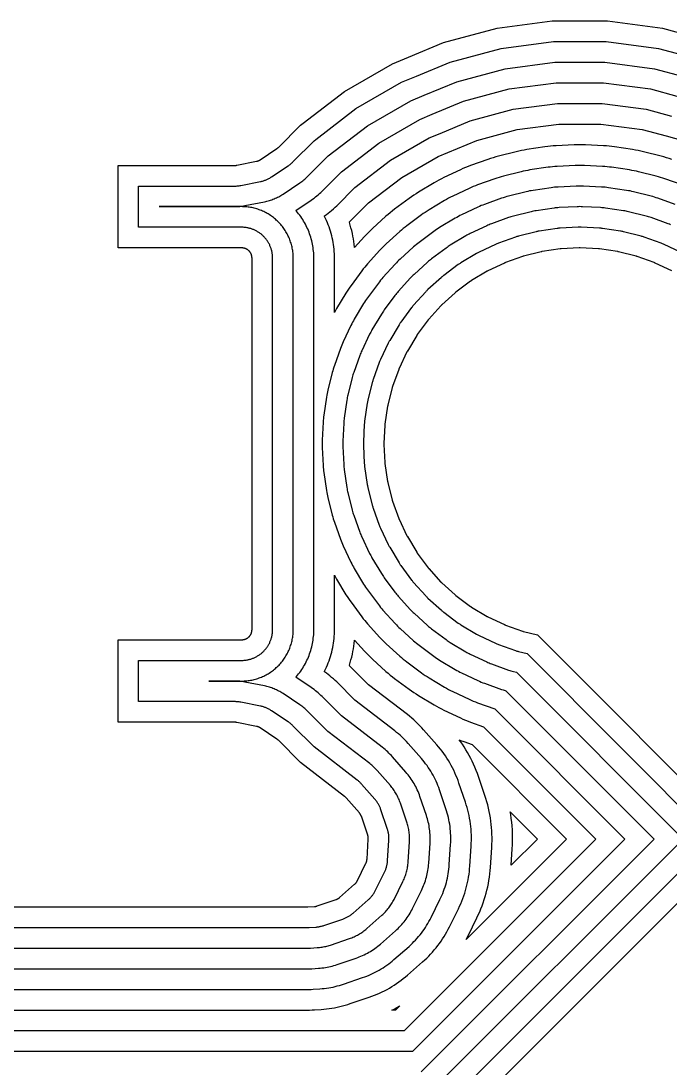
# Model space of a CAD drawing. Header units: metres. Extents: x 126.5 to 139.4, y -54.9 to -46.2.
# Drawn here: x 133.1 to 136.25, y -51.88 to -46.8 of the extents above; entities that cross this region are included whole.
import ezdxf

# ---------------------------------------------------------------- set-up
doc = ezdxf.new("R2010")
doc.units = ezdxf.units.M

msp = doc.modelspace()

# ---------------------------------------------------------------- linework, layer by layer
for points in [[(132.4111, -51.0995), (134.4913, -51.0995), (134.4924, -51.0995), (134.4934, -51.0995), (134.4945, -51.0994), (134.527, -51.0973), (134.5282, -51.0972), (134.5294, -51.0971), (134.5306, -51.0969), (134.5318, -51.0967), (134.5329, -51.0965), (134.5341, -51.0963), (134.5353, -51.096), (134.5364, -51.0957), (134.5376, -51.0954), (134.5387, -51.0951), (134.5398, -51.0947), (134.6318, -51.0635), (134.633, -51.0631), (134.6341, -51.0626), (134.6353, -51.0622), (134.6364, -51.0617), (134.6375, -51.0612), (134.6386, -51.0606), (134.6397, -51.06), (134.6408, -51.0594), (134.6418, -51.0588), (134.6429, -51.0582), (134.6439, -51.0575), (134.6449, -51.0568), (134.6459, -51.0561), (134.6469, -51.0553), (134.6478, -51.0545), (134.6487, -51.0537), (134.7218, -50.9897), (134.7227, -50.9889), (134.7236, -50.988), (134.7245, -50.9871), (134.7253, -50.9863), (134.7261, -50.9854), (134.7269, -50.9844), (134.7277, -50.9835), (134.7285, -50.9825), (134.7292, -50.9815), (134.7299, -50.9805), (134.7306, -50.9795), (134.7313, -50.9785), (134.7319, -50.9774), (134.7325, -50.9764), (134.7331, -50.9753), (134.7337, -50.9742), (134.7766, -50.8871), (134.7772, -50.886), (134.7777, -50.8848), (134.7781, -50.8837), (134.7786, -50.8826), (134.779, -50.8814), (134.7794, -50.8802), (134.7797, -50.8791), (134.7801, -50.8779), (134.7804, -50.8767), (134.7807, -50.8755), (134.7809, -50.8743), (134.7811, -50.8731), (134.7813, -50.8719), (134.7815, -50.8707), (134.7816, -50.8694), (134.7817, -50.8682), (134.788, -50.7713), (134.7881, -50.77), (134.7881, -50.7688), (134.7881, -50.7676), (134.7881, -50.7664), (134.7881, -50.7651), (134.788, -50.7639), (134.7879, -50.7627), (134.7877, -50.7615), (134.7875, -50.7603), (134.7873, -50.759), (134.7871, -50.7578), (134.7868, -50.7566), (134.7865, -50.7555), (134.7862, -50.7543), (134.7859, -50.7531), (134.7855, -50.7519), (134.7543, -50.6599), (134.7538, -50.6588), (134.7534, -50.6576), (134.7529, -50.6565), (134.7525, -50.6554), (134.7519, -50.6543), (134.7514, -50.6532), (134.7508, -50.6521), (134.7502, -50.651), (134.7496, -50.6499), (134.7489, -50.6489), (134.7483, -50.6479), (134.7476, -50.6469), (134.7468, -50.6459), (134.7461, -50.6449), (134.7453, -50.644), (134.7445, -50.643), (134.6804, -50.57), (134.6796, -50.5691), (134.6788, -50.5682), (134.6779, -50.5673), (134.677, -50.5665), (134.6761, -50.5656), (134.6752, -50.5648), (134.6743, -50.564), (134.6733, -50.5633), (134.4591, -50.3989), (134.3517, -50.2915), (134.3508, -50.2907), (134.3499, -50.2898), (134.349, -50.289), (134.348, -50.2882), (134.3471, -50.2875), (134.3461, -50.2867), (134.3451, -50.286), (134.3441, -50.2853), (134.2633, -50.2313), (134.2623, -50.2307), (134.2612, -50.23), (134.2602, -50.2294), (134.2591, -50.2288), (134.258, -50.2282), (134.2569, -50.2277), (134.2558, -50.2272), (134.2547, -50.2267), (134.2535, -50.2263), (134.2524, -50.2258), (134.2512, -50.2254), (134.2501, -50.2251), (134.2489, -50.2247), (134.2477, -50.2244), (134.2465, -50.2241), (134.2453, -50.2239), (134.15, -50.2049), (134.1488, -50.2047), (134.1476, -50.2045), (134.1464, -50.2043), (134.1452, -50.2042), (134.1439, -50.2041), (134.1427, -50.204), (134.1415, -50.204), (134.1403, -50.2039), (133.5739, -50.2039), (133.5739, -49.8039), (134.1739, -49.8039), (134.1752, -49.8039), (134.1764, -49.8039), (134.1776, -49.8038), (134.1788, -49.8037), (134.1801, -49.8036), (134.1813, -49.8034), (134.1825, -49.8032), (134.1837, -49.803), (134.1849, -49.8027), (134.1861, -49.8025), (134.1873, -49.8021), (134.1885, -49.8018), (134.1896, -49.8014), (134.1908, -49.801), (134.1919, -49.8006), (134.1931, -49.8001), (134.1942, -49.7997), (134.1953, -49.7991), (134.1964, -49.7986), (134.1975, -49.798), (134.1986, -49.7975), (134.1997, -49.7968), (134.2007, -49.7962), (134.2017, -49.7955), (134.2027, -49.7948), (134.2037, -49.7941), (134.2047, -49.7934), (134.2057, -49.7926), (134.2066, -49.7918), (134.2075, -49.791), (134.2084, -49.7902), (134.2093, -49.7893), (134.2102, -49.7884), (134.211, -49.7875), (134.2118, -49.7866), (134.2126, -49.7857), (134.2134, -49.7847), (134.2141, -49.7837), (134.2148, -49.7827), (134.2155, -49.7817), (134.2162, -49.7807), (134.2168, -49.7797), (134.2175, -49.7786), (134.218, -49.7775), (134.2186, -49.7764), (134.2191, -49.7753), (134.2197, -49.7742), (134.2201, -49.7731), (134.2206, -49.7719), (134.221, -49.7708), (134.2214, -49.7696), (134.2218, -49.7685), (134.2221, -49.7673), (134.2225, -49.7661), (134.2227, -49.7649), (134.223, -49.7637), (134.2232, -49.7625), (134.2234, -49.7613), (134.2236, -49.7601), (134.2237, -49.7588), (134.2238, -49.7576), (134.2239, -49.7564), (134.2239, -49.7552), (134.2239, -49.7539), (134.2239, -47.9539), (134.2239, -47.9527), (134.2239, -47.9515), (134.2238, -47.9503), (134.2237, -47.949), (134.2236, -47.9478), (134.2234, -47.9466), (134.2232, -47.9454), (134.223, -47.9442), (134.2227, -47.943), (134.2225, -47.9418), (134.2221, -47.9406), (134.2218, -47.9394), (134.2214, -47.9383), (134.221, -47.9371), (134.2206, -47.936), (134.2201, -47.9348), (134.2197, -47.9337), (134.2191, -47.9326), (134.2186, -47.9315), (134.218, -47.9304), (134.2175, -47.9293), (134.2168, -47.9282), (134.2162, -47.9272), (134.2155, -47.9262), (134.2148, -47.9252), (134.2141, -47.9242), (134.2134, -47.9232), (134.2126, -47.9222), (134.2118, -47.9213), (134.211, -47.9204), (134.2102, -47.9195), (134.2093, -47.9186), (134.2084, -47.9177), (134.2075, -47.9169), (134.2066, -47.9161), (134.2057, -47.9153), (134.2047, -47.9145), (134.2037, -47.9138), (134.2027, -47.9131), (134.2017, -47.9124), (134.2007, -47.9117), (134.1997, -47.9111), (134.1986, -47.9104), (134.1975, -47.9099), (134.1964, -47.9093), (134.1953, -47.9087), (134.1942, -47.9082), (134.1931, -47.9078), (134.1919, -47.9073), (134.1908, -47.9069), (134.1896, -47.9065), (134.1885, -47.9061), (134.1873, -47.9058), (134.1861, -47.9054), (134.1849, -47.9052), (134.1837, -47.9049), (134.1825, -47.9047), (134.1813, -47.9045), (134.1801, -47.9043), (134.1788, -47.9042), (134.1776, -47.9041), (134.1764, -47.904), (134.1752, -47.904), (134.1739, -47.9039), (133.5739, -47.9039), (133.5739, -47.5039), (134.1403, -47.5039), (134.1415, -47.5039), (134.1427, -47.5039), (134.1439, -47.5038), (134.1452, -47.5037), (134.1464, -47.5036), (134.1476, -47.5034), (134.1488, -47.5032), (134.15, -47.503), (134.2453, -47.484), (134.2465, -47.4838), (134.2477, -47.4835), (134.2489, -47.4832), (134.2501, -47.4828), (134.2512, -47.4825), (134.2524, -47.4821), (134.2535, -47.4816), (134.2547, -47.4812), (134.2558, -47.4807), (134.2569, -47.4802), (134.258, -47.4797), (134.2591, -47.4791), (134.2602, -47.4785), (134.2612, -47.4779), (134.2623, -47.4772), (134.2633, -47.4766), (134.3441, -47.4226), (134.3451, -47.4219), (134.3461, -47.4212), (134.3471, -47.4204), (134.348, -47.4197), (134.349, -47.4189), (134.3499, -47.4181), (134.3508, -47.4172), (134.3517, -47.4164), (134.4591, -47.309), (134.472, -47.2991), (134.6723, -47.1454), (134.9051, -47.011), (134.9827, -46.9788), (135.1534, -46.9081), (135.4131, -46.8385), (135.6796, -46.8034), (135.9483, -46.8034), (136.2148, -46.8385), (136.3625, -46.8781)], [(132.4111, -51.1995), (134.4913, -51.1995), (134.4945, -51.1995), (134.4978, -51.1994), (134.5011, -51.1992), (134.5336, -51.197), (134.5371, -51.1968), (134.5407, -51.1964), (134.5442, -51.196), (134.5478, -51.1954), (134.5513, -51.1948), (134.5548, -51.1941), (134.5583, -51.1933), (134.5617, -51.1925), (134.5652, -51.1915), (134.5686, -51.1905), (134.572, -51.1894), (134.664, -51.1582), (134.6675, -51.157), (134.6709, -51.1556), (134.6743, -51.1542), (134.6777, -51.1528), (134.681, -51.1512), (134.6843, -51.1496), (134.6876, -51.1478), (134.6908, -51.146), (134.6939, -51.1442), (134.6971, -51.1422), (134.7001, -51.1402), (134.7031, -51.1381), (134.7061, -51.1359), (134.709, -51.1336), (134.7119, -51.1313), (134.7147, -51.1289), (134.7877, -51.0649), (134.7905, -51.0624), (134.7931, -51.0599), (134.7957, -51.0573), (134.7983, -51.0546), (134.8008, -51.0519), (134.8032, -51.0491), (134.8055, -51.0463), (134.8078, -51.0434), (134.81, -51.0404), (134.8122, -51.0374), (134.8142, -51.0344), (134.8162, -51.0313), (134.8181, -51.0281), (134.8199, -51.0249), (134.8217, -51.0217), (134.8233, -51.0184), (134.8663, -50.9313), (134.8679, -50.928), (134.8694, -50.9246), (134.8708, -50.9212), (134.8722, -50.9178), (134.8734, -50.9143), (134.8746, -50.9108), (134.8757, -50.9073), (134.8767, -50.9038), (134.8776, -50.9002), (134.8784, -50.8966), (134.8791, -50.893), (134.8798, -50.8894), (134.8803, -50.8857), (134.8808, -50.8821), (134.8812, -50.8784), (134.8815, -50.8748), (134.8878, -50.7778), (134.888, -50.7741), (134.8881, -50.7705), (134.8881, -50.7668), (134.8881, -50.7631), (134.8879, -50.7594), (134.8876, -50.7557), (134.8873, -50.7521), (134.8869, -50.7484), (134.8863, -50.7448), (134.8857, -50.7411), (134.885, -50.7375), (134.8842, -50.7339), (134.8833, -50.7304), (134.8824, -50.7268), (134.8813, -50.7233), (134.8802, -50.7198), (134.8489, -50.6278), (134.8477, -50.6243), (134.8464, -50.6209), (134.845, -50.6175), (134.8435, -50.6141), (134.842, -50.6108), (134.8403, -50.6075), (134.8386, -50.6042), (134.8368, -50.601), (134.8349, -50.5978), (134.833, -50.5947), (134.8309, -50.5916), (134.8288, -50.5886), (134.8267, -50.5857), (134.8244, -50.5827), (134.8221, -50.5799), (134.8197, -50.5771), (134.7556, -50.5041), (134.7532, -50.5013), (134.7506, -50.4986), (134.748, -50.496), (134.7454, -50.4935), (134.7427, -50.491), (134.7399, -50.4886), (134.7371, -50.4862), (134.7342, -50.484), (134.5251, -50.3236), (134.4224, -50.2208), (134.4198, -50.2182), (134.4171, -50.2157), (134.4143, -50.2133), (134.4115, -50.2109), (134.4086, -50.2086), (134.4057, -50.2064), (134.4027, -50.2042), (134.3997, -50.2022), (134.3189, -50.1482), (134.3158, -50.1462), (134.3127, -50.1442), (134.3095, -50.1424), (134.3062, -50.1406), (134.303, -50.1389), (134.2997, -50.1373), (134.2963, -50.1358), (134.2929, -50.1343), (134.2895, -50.133), (134.2861, -50.1317), (134.2826, -50.1305), (134.2791, -50.1294), (134.2755, -50.1283), (134.272, -50.1274), (134.2684, -50.1265), (134.2648, -50.1258), (134.1695, -50.1068), (134.1659, -50.1062), (134.1623, -50.1056), (134.1586, -50.1051), (134.155, -50.1047), (134.1513, -50.1044), (134.1476, -50.1041), (134.1439, -50.104), (134.1403, -50.1039), (133.6739, -50.1039), (133.6739, -49.9039), (134.1739, -49.9039), (134.1776, -49.9039), (134.1813, -49.9038), (134.185, -49.9035), (134.1887, -49.9032), (134.1923, -49.9028), (134.196, -49.9023), (134.1996, -49.9017), (134.2032, -49.9011), (134.2068, -49.9003), (134.2104, -49.8995), (134.214, -49.8985), (134.2175, -49.8975), (134.221, -49.8964), (134.2245, -49.8952), (134.2279, -49.8939), (134.2314, -49.8925), (134.2347, -49.8911), (134.2381, -49.8895), (134.2414, -49.8879), (134.2447, -49.8862), (134.2479, -49.8845), (134.2511, -49.8826), (134.2542, -49.8807), (134.2573, -49.8787), (134.2603, -49.8766), (134.2633, -49.8744), (134.2662, -49.8722), (134.2691, -49.8699), (134.2719, -49.8675), (134.2747, -49.8651), (134.2774, -49.8626), (134.28, -49.86), (134.2826, -49.8574), (134.2851, -49.8547), (134.2875, -49.8519), (134.2899, -49.8491), (134.2922, -49.8462), (134.2944, -49.8433), (134.2966, -49.8403), (134.2987, -49.8373), (134.3007, -49.8342), (134.3026, -49.8311), (134.3045, -49.8279), (134.3062, -49.8247), (134.3079, -49.8214), (134.3095, -49.8181), (134.3111, -49.8147), (134.3125, -49.8114), (134.3139, -49.8079), (134.3152, -49.8045), (134.3164, -49.801), (134.3175, -49.7975), (134.3185, -49.794), (134.3195, -49.7904), (134.3203, -49.7868), (134.3211, -49.7832), (134.3217, -49.7796), (134.3223, -49.776), (134.3228, -49.7723), (134.3232, -49.7687), (134.3235, -49.765), (134.3238, -49.7613), (134.3239, -49.7576), (134.3239, -49.7539), (134.3239, -47.9539), (134.3239, -47.9503), (134.3238, -47.9466), (134.3235, -47.9429), (134.3232, -47.9392), (134.3228, -47.9356), (134.3223, -47.9319), (134.3217, -47.9283), (134.3211, -47.9247), (134.3203, -47.9211), (134.3195, -47.9175), (134.3185, -47.9139), (134.3175, -47.9104), (134.3164, -47.9069), (134.3152, -47.9034), (134.3139, -47.9), (134.3125, -47.8965), (134.3111, -47.8932), (134.3095, -47.8898), (134.3079, -47.8865), (134.3062, -47.8832), (134.3045, -47.88), (134.3026, -47.8768), (134.3007, -47.8737), (134.2987, -47.8706), (134.2966, -47.8676), (134.2944, -47.8646), (134.2922, -47.8617), (134.2899, -47.8588), (134.2875, -47.856), (134.2851, -47.8532), (134.2826, -47.8505), (134.28, -47.8479), (134.2774, -47.8453), (134.2747, -47.8428), (134.2719, -47.8404), (134.2691, -47.838), (134.2662, -47.8357), (134.2633, -47.8335), (134.2603, -47.8313), (134.2573, -47.8292), (134.2542, -47.8272), (134.2511, -47.8253), (134.2479, -47.8234), (134.2447, -47.8217), (134.2414, -47.82), (134.2381, -47.8184), (134.2347, -47.8168), (134.2314, -47.8154), (134.2279, -47.814), (134.2245, -47.8127), (134.221, -47.8115), (134.2175, -47.8104), (134.214, -47.8094), (134.2104, -47.8084), (134.2068, -47.8076), (134.2032, -47.8068), (134.1996, -47.8062), (134.196, -47.8056), (134.1923, -47.8051), (134.1887, -47.8047), (134.185, -47.8044), (134.1813, -47.8041), (134.1776, -47.804), (134.1739, -47.8039), (133.6739, -47.8039), (133.6739, -47.6039), (134.1403, -47.6039), (134.1439, -47.6039), (134.1476, -47.6038), (134.1513, -47.6035), (134.155, -47.6032), (134.1586, -47.6028), (134.1623, -47.6023), (134.1659, -47.6017), (134.1695, -47.6011), (134.2648, -47.5821), (134.2684, -47.5814), (134.272, -47.5805), (134.2755, -47.5796), (134.2791, -47.5785), (134.2826, -47.5774), (134.2861, -47.5762), (134.2895, -47.5749), (134.2929, -47.5736), (134.2963, -47.5721), (134.2997, -47.5706), (134.303, -47.569), (134.3062, -47.5673), (134.3095, -47.5655), (134.3127, -47.5637), (134.3158, -47.5617), (134.3189, -47.5597), (134.3997, -47.5057), (134.4027, -47.5037), (134.4057, -47.5015), (134.4086, -47.4993), (134.4115, -47.497), (134.4143, -47.4946), (134.4171, -47.4922), (134.4198, -47.4897), (134.4224, -47.4871), (134.5251, -47.3843), (134.5329, -47.3784), (134.728, -47.2287), (134.9494, -47.1008), (135.021, -47.0712), (135.1856, -47.003), (135.4326, -46.9368), (135.6861, -46.9034), (135.9418, -46.9034), (136.1953, -46.9368), (136.3366, -46.9747)], [(132.4111, -51.2995), (134.4913, -51.2995), (134.4967, -51.2994), (134.5022, -51.2993), (134.5076, -51.299), (134.5401, -51.2968), (134.5461, -51.2964), (134.552, -51.2958), (134.5579, -51.295), (134.5638, -51.2942), (134.5696, -51.2931), (134.5755, -51.292), (134.5813, -51.2907), (134.587, -51.2892), (134.5928, -51.2877), (134.5985, -51.2859), (134.6041, -51.2841), (134.6961, -51.2529), (134.7019, -51.2508), (134.7077, -51.2486), (134.7133, -51.2463), (134.7189, -51.2439), (134.7245, -51.2413), (134.73, -51.2385), (134.7354, -51.2356), (134.7408, -51.2326), (134.746, -51.2295), (134.7512, -51.2263), (134.7564, -51.2229), (134.7614, -51.2194), (134.7663, -51.2157), (134.7712, -51.212), (134.7759, -51.2081), (134.7806, -51.2041), (134.8537, -51.14), (134.8582, -51.1359), (134.8627, -51.1317), (134.867, -51.1274), (134.8713, -51.123), (134.8754, -51.1184), (134.8794, -51.1138), (134.8834, -51.1091), (134.8872, -51.1043), (134.8908, -51.0994), (134.8944, -51.0944), (134.8978, -51.0893), (134.9011, -51.0841), (134.9043, -51.0788), (134.9073, -51.0735), (134.9103, -51.0681), (134.913, -51.0627), (134.956, -50.9755), (134.9586, -50.97), (134.9612, -50.9644), (134.9635, -50.9587), (134.9658, -50.953), (134.9679, -50.9472), (134.9698, -50.9414), (134.9716, -50.9356), (134.9733, -50.9296), (134.9748, -50.9237), (134.9762, -50.9177), (134.9774, -50.9117), (134.9784, -50.9057), (134.9794, -50.8996), (134.9801, -50.8935), (134.9808, -50.8874), (134.9812, -50.8813), (134.9876, -50.7843), (134.9879, -50.7782), (134.9881, -50.7721), (134.9881, -50.766), (134.988, -50.7598), (134.9877, -50.7537), (134.9873, -50.7476), (134.9867, -50.7415), (134.986, -50.7354), (134.9851, -50.7293), (134.9841, -50.7232), (134.9829, -50.7172), (134.9816, -50.7112), (134.9801, -50.7053), (134.9785, -50.6993), (134.9768, -50.6935), (134.9749, -50.6876), (134.9436, -50.5956), (134.9416, -50.5899), (134.9394, -50.5841), (134.9371, -50.5784), (134.9346, -50.5728), (134.932, -50.5673), (134.9293, -50.5618), (134.9264, -50.5563), (134.9234, -50.551), (134.9203, -50.5457), (134.917, -50.5405), (134.9136, -50.5354), (134.9101, -50.5304), (134.9065, -50.5254), (134.9027, -50.5206), (134.8989, -50.5158), (134.8949, -50.5112), (134.8308, -50.4381), (134.8267, -50.4336), (134.8225, -50.4291), (134.8182, -50.4247), (134.8137, -50.4205), (134.8092, -50.4163), (134.8046, -50.4123), (134.7999, -50.4084), (134.795, -50.4046), (134.5912, -50.2482), (134.4931, -50.1501), (134.4887, -50.1458), (134.4842, -50.1416), (134.4796, -50.1376), (134.4749, -50.1336), (134.4701, -50.1298), (134.4652, -50.1261), (134.4603, -50.1225), (134.4552, -50.119), (134.3744, -50.065), (134.3693, -50.0617), (134.3641, -50.0585), (134.3588, -50.0554), (134.3534, -50.0524), (134.3479, -50.0496), (134.3424, -50.0469), (134.3368, -50.0444), (134.3312, -50.0419), (134.3255, -50.0397), (134.3198, -50.0375), (134.314, -50.0355), (134.3081, -50.0337), (134.3022, -50.032), (134.2963, -50.0304), (134.2903, -50.029), (134.2843, -50.0277), (134.189, -50.0088), (134.183, -50.0076), (134.1769, -50.0067), (134.1709, -50.0058), (134.1648, -50.0052), (134.1586, -50.0046), (134.1525, -50.0043), (134.1464, -50.004), (134.1403, -50.0039), (134.0146, -50.0039), (134.1739, -50.0039), (134.1801, -50.0039), (134.1862, -50.0036), (134.1923, -50.0033), (134.1985, -50.0027), (134.2046, -50.0021), (134.2106, -50.0012), (134.2167, -50.0003), (134.2227, -49.9991), (134.2287, -49.9979), (134.2347, -49.9965), (134.2406, -49.9949), (134.2465, -49.9932), (134.2524, -49.9913), (134.2582, -49.9893), (134.2639, -49.9872), (134.2696, -49.9849), (134.2753, -49.9825), (134.2808, -49.9799), (134.2864, -49.9773), (134.2918, -49.9744), (134.2972, -49.9715), (134.3025, -49.9684), (134.3077, -49.9652), (134.3128, -49.9618), (134.3179, -49.9583), (134.3229, -49.9548), (134.3278, -49.951), (134.3325, -49.9472), (134.3372, -49.9433), (134.3418, -49.9392), (134.3463, -49.935), (134.3507, -49.9307), (134.355, -49.9263), (134.3592, -49.9218), (134.3633, -49.9172), (134.3672, -49.9125), (134.371, -49.9078), (134.3748, -49.9029), (134.3783, -49.8979), (134.3818, -49.8928), (134.3852, -49.8877), (134.3884, -49.8825), (134.3915, -49.8772), (134.3944, -49.8718), (134.3973, -49.8664), (134.3999, -49.8608), (134.4025, -49.8553), (134.4049, -49.8496), (134.4072, -49.8439), (134.4093, -49.8382), (134.4113, -49.8324), (134.4132, -49.8265), (134.4149, -49.8206), (134.4165, -49.8147), (134.4179, -49.8087), (134.4191, -49.8027), (134.4203, -49.7967), (134.4212, -49.7906), (134.4221, -49.7846), (134.4227, -49.7785), (134.4233, -49.7723), (134.4236, -49.7662), (134.4239, -49.7601), (134.4239, -49.7539), (134.4239, -47.9539), (134.4239, -47.9478), (134.4236, -47.9417), (134.4233, -47.9356), (134.4227, -47.9294), (134.4221, -47.9233), (134.4212, -47.9173), (134.4203, -47.9112), (134.4191, -47.9052), (134.4179, -47.8992), (134.4165, -47.8932), (134.4149, -47.8873), (134.4132, -47.8814), (134.4113, -47.8755), (134.4093, -47.8697), (134.4072, -47.864), (134.4049, -47.8583), (134.4025, -47.8526), (134.3999, -47.8471), (134.3973, -47.8415), (134.3944, -47.8361), (134.3915, -47.8307), (134.3884, -47.8254), (134.3852, -47.8202), (134.3818, -47.8151), (134.3783, -47.81), (134.3748, -47.805), (134.371, -47.8001), (134.3672, -47.7954), (134.3633, -47.7907), (134.3592, -47.7861), (134.355, -47.7816), (134.3507, -47.7772), (134.3463, -47.7729), (134.3418, -47.7687), (134.3372, -47.7646), (134.3325, -47.7607), (134.3278, -47.7569), (134.3229, -47.7531), (134.3179, -47.7496), (134.3128, -47.7461), (134.3077, -47.7427), (134.3025, -47.7395), (134.2972, -47.7364), (134.2918, -47.7335), (134.2864, -47.7306), (134.2808, -47.728), (134.2753, -47.7254), (134.2696, -47.723), (134.2639, -47.7207), (134.2582, -47.7186), (134.2524, -47.7166), (134.2465, -47.7147), (134.2406, -47.713), (134.2347, -47.7114), (134.2287, -47.71), (134.2227, -47.7088), (134.2167, -47.7076), (134.2106, -47.7067), (134.2046, -47.7058), (134.1985, -47.7052), (134.1923, -47.7046), (134.1862, -47.7043), (134.1801, -47.704), (134.1739, -47.7039), (133.7739, -47.7039), (134.1403, -47.7039), (134.1464, -47.7039), (134.1525, -47.7036), (134.1586, -47.7033), (134.1648, -47.7027), (134.1709, -47.7021), (134.1769, -47.7012), (134.183, -47.7003), (134.189, -47.6991), (134.2843, -47.6802), (134.2903, -47.6789), (134.2963, -47.6775), (134.3022, -47.6759), (134.3081, -47.6742), (134.314, -47.6724), (134.3198, -47.6704), (134.3255, -47.6682), (134.3312, -47.666), (134.3368, -47.6635), (134.3424, -47.661), (134.3479, -47.6583), (134.3534, -47.6555), (134.3588, -47.6525), (134.3641, -47.6494), (134.3693, -47.6462), (134.3744, -47.6429), (134.4552, -47.5889), (134.4603, -47.5854), (134.4652, -47.5818), (134.4701, -47.5781), (134.4749, -47.5743), (134.4796, -47.5703), (134.4842, -47.5663), (134.4887, -47.5621), (134.4931, -47.5578), (134.5912, -47.4597), (134.5937, -47.4578), (134.7837, -47.312), (134.9937, -47.1907), (135.0593, -47.1636), (135.2179, -47.0979), (135.4522, -47.0351), (135.6927, -47.0034), (135.9352, -47.0034), (136.1757, -47.0351), (136.3107, -47.0713)], [(132.4111, -51.3995), (134.4913, -51.3995), (134.4989, -51.3994), (134.5065, -51.3992), (134.5142, -51.3988), (134.5467, -51.3966), (134.555, -51.396), (134.5633, -51.3951), (134.5715, -51.3941), (134.5798, -51.3929), (134.588, -51.3914), (134.5961, -51.3898), (134.6043, -51.388), (134.6123, -51.386), (134.6204, -51.3838), (134.6284, -51.3814), (134.6363, -51.3788), (134.7283, -51.3476), (134.7364, -51.3447), (134.7444, -51.3416), (134.7524, -51.3384), (134.7602, -51.3349), (134.768, -51.3313), (134.7757, -51.3275), (134.7833, -51.3235), (134.7908, -51.3192), (134.7982, -51.3149), (134.8054, -51.3103), (134.8126, -51.3056), (134.8196, -51.3006), (134.8266, -51.2955), (134.8334, -51.2903), (134.84, -51.2849), (134.8465, -51.2793), (134.9196, -51.2152), (134.926, -51.2095), (134.9322, -51.2036), (134.9383, -51.1975), (134.9443, -51.1913), (134.9501, -51.185), (134.9557, -51.1785), (134.9612, -51.1719), (134.9665, -51.1651), (134.9716, -51.1583), (134.9766, -51.1513), (134.9814, -51.1441), (134.986, -51.1369), (134.9905, -51.1296), (134.9947, -51.1221), (134.9988, -51.1145), (135.0027, -51.1069), (135.0457, -51.0197), (135.0494, -51.012), (135.0529, -51.0042), (135.0562, -50.9962), (135.0594, -50.9882), (135.0623, -50.9802), (135.065, -50.972), (135.0675, -50.9638), (135.0699, -50.9555), (135.072, -50.9472), (135.0739, -50.9388), (135.0756, -50.9304), (135.0771, -50.922), (135.0784, -50.9135), (135.0795, -50.9049), (135.0804, -50.8964), (135.081, -50.8878), (135.0874, -50.7909), (135.0878, -50.7823), (135.0881, -50.7737), (135.0881, -50.7651), (135.088, -50.7565), (135.0876, -50.748), (135.087, -50.7394), (135.0862, -50.7308), (135.0851, -50.7223), (135.0839, -50.7138), (135.0825, -50.7053), (135.0808, -50.6969), (135.079, -50.6885), (135.0769, -50.6802), (135.0747, -50.6719), (135.0722, -50.6637), (135.0696, -50.6555), (135.0383, -50.5635), (135.0355, -50.5554), (135.0324, -50.5474), (135.0292, -50.5394), (135.0257, -50.5315), (135.0221, -50.5238), (135.0182, -50.5161), (135.0142, -50.5085), (135.01, -50.501), (135.0056, -50.4936), (135.0011, -50.4863), (134.9963, -50.4792), (134.9914, -50.4721), (134.9863, -50.4652), (134.9811, -50.4584), (134.9756, -50.4518), (134.9701, -50.4452), (134.906, -50.3722), (134.9002, -50.3658), (134.8944, -50.3595), (134.8883, -50.3534), (134.8821, -50.3475), (134.8758, -50.3417), (134.8693, -50.3361), (134.8627, -50.3306), (134.8559, -50.3253), (134.6573, -50.1729), (134.5638, -50.0794), (134.5577, -50.0734), (134.5514, -50.0675), (134.5449, -50.0619), (134.5384, -50.0563), (134.5317, -50.051), (134.5248, -50.0458), (134.5179, -50.0407), (134.5108, -50.0359), (134.436, -49.9859), (134.439, -49.9826), (134.4445, -49.976), (134.4499, -49.9693), (134.4551, -49.9624), (134.4601, -49.9555), (134.465, -49.9484), (134.4696, -49.9412), (134.4742, -49.9339), (134.4785, -49.9265), (134.4826, -49.9189), (134.4866, -49.9113), (134.4903, -49.9036), (134.4939, -49.8958), (134.4973, -49.8879), (134.5005, -49.8799), (134.5035, -49.8719), (134.5063, -49.8637), (134.5089, -49.8555), (134.5113, -49.8473), (134.5135, -49.839), (134.5154, -49.8306), (134.5172, -49.8222), (134.5188, -49.8138), (134.5202, -49.8053), (134.5213, -49.7968), (134.5223, -49.7883), (134.523, -49.7797), (134.5235, -49.7711), (134.5238, -49.7625), (134.5239, -49.7539), (134.5239, -47.9539), (134.5238, -47.9454), (134.5235, -47.9368), (134.523, -47.9282), (134.5223, -47.9196), (134.5213, -47.9111), (134.5202, -47.9026), (134.5188, -47.8941), (134.5172, -47.8857), (134.5154, -47.8773), (134.5135, -47.8689), (134.5113, -47.8606), (134.5089, -47.8523), (134.5063, -47.8442), (134.5035, -47.836), (134.5005, -47.828), (134.4973, -47.82), (134.4939, -47.8121), (134.4903, -47.8043), (134.4866, -47.7966), (134.4826, -47.789), (134.4785, -47.7814), (134.4742, -47.774), (134.4696, -47.7667), (134.465, -47.7595), (134.4601, -47.7524), (134.4551, -47.7455), (134.4499, -47.7386), (134.4445, -47.7319), (134.439, -47.7253), (134.436, -47.722), (134.5108, -47.672), (134.5179, -47.6672), (134.5248, -47.6621), (134.5317, -47.6569), (134.5384, -47.6516), (134.5449, -47.646), (134.5514, -47.6404), (134.5577, -47.6345), (134.5638, -47.6285), (134.6573, -47.535), (134.8393, -47.3953), (135.0381, -47.2806), (135.0975, -47.256), (135.2501, -47.1928), (135.4717, -47.1334), (135.6992, -47.1034), (135.9287, -47.1034), (136.1562, -47.1334), (136.2848, -47.1679)], [(136.31, -47.5988), (136.2268, -47.569), (136.2164, -47.5654), (136.2058, -47.5621), (136.1952, -47.559), (136.1845, -47.5562), (136.0989, -47.5347), (136.0881, -47.5322), (136.0773, -47.5299), (136.0665, -47.5279), (136.0556, -47.5261), (135.9682, -47.5132), (135.9572, -47.5117), (135.9463, -47.5104), (135.9353, -47.5095), (135.9242, -47.5088), (135.836, -47.5045), (135.825, -47.5041), (135.8139, -47.5039), (135.8029, -47.5041), (135.7919, -47.5045), (135.7037, -47.5088), (135.6926, -47.5095), (135.6816, -47.5104), (135.6706, -47.5117), (135.6597, -47.5132), (135.5723, -47.5261), (135.5614, -47.5279), (135.5506, -47.5299), (135.5398, -47.5322), (135.529, -47.5347), (135.4434, -47.5562), (135.4327, -47.559), (135.4221, -47.5621), (135.4115, -47.5654), (135.4011, -47.569), (135.3179, -47.5988), (135.3076, -47.6026), (135.2973, -47.6067), (135.2872, -47.6111), (135.2771, -47.6157), (135.1973, -47.6534), (135.1874, -47.6583), (135.1776, -47.6634), (135.1679, -47.6687), (135.1583, -47.6742), (135.0826, -47.7196), (135.0732, -47.7254), (135.0639, -47.7315), (135.0548, -47.7377), (135.0459, -47.7442), (134.9749, -47.7968), (134.9661, -47.8035), (134.9575, -47.8104), (134.9491, -47.8175), (134.9408, -47.8248), (134.8754, -47.8841), (134.8673, -47.8916), (134.8594, -47.8994), (134.8516, -47.9073), (134.8441, -47.9154), (134.7848, -47.9808), (134.7775, -47.9891), (134.7704, -47.9975), (134.7635, -48.0061), (134.7568, -48.0149), (134.7042, -48.0859), (134.6977, -48.0948), (134.6915, -48.1039), (134.6854, -48.1132), (134.6796, -48.1226), (134.6342, -48.1983), (134.6287, -48.2079), (134.6239, -48.2165), (134.6239, -47.9539), (134.6238, -47.9429), (134.6234, -47.9319), (134.6227, -47.9208), (134.6218, -47.9098), (134.6206, -47.8989), (134.6191, -47.8879), (134.6173, -47.877), (134.6153, -47.8662), (134.613, -47.8554), (134.6105, -47.8446), (134.6076, -47.8339), (134.6046, -47.8233), (134.6012, -47.8128), (134.5976, -47.8023), (134.5938, -47.792), (134.5897, -47.7817), (134.5853, -47.7716), (134.5807, -47.7615), (134.5759, -47.7516), (134.5747, -47.7494), (134.5754, -47.7489), (134.5844, -47.7425), (134.5932, -47.7358), (134.6018, -47.7289), (134.6102, -47.7218), (134.6185, -47.7144), (134.6266, -47.7069), (134.6345, -47.6992), (134.7234, -47.6104), (134.895, -47.4787), (135.0824, -47.3705), (135.1358, -47.3484), (135.2823, -47.2877), (135.4913, -47.2317), (135.7058, -47.2034), (135.9221, -47.2034), (136.1366, -47.2317), (136.2589, -47.2645)], [(136.2605, -47.4749), (136.2477, -47.4705), (136.2349, -47.4664), (136.2219, -47.4626), (136.2088, -47.4592), (136.1232, -47.4377), (136.11, -47.4346), (136.0968, -47.4318), (136.0836, -47.4293), (136.0702, -47.4272), (135.9829, -47.4142), (135.9695, -47.4124), (135.9561, -47.4109), (135.9426, -47.4098), (135.9292, -47.4089), (135.8409, -47.4046), (135.8274, -47.4041), (135.8139, -47.4039), (135.8005, -47.4041), (135.787, -47.4046), (135.6987, -47.4089), (135.6853, -47.4098), (135.6718, -47.4109), (135.6584, -47.4124), (135.645, -47.4142), (135.5577, -47.4272), (135.5443, -47.4293), (135.5311, -47.4318), (135.5179, -47.4346), (135.5047, -47.4377), (135.4191, -47.4592), (135.406, -47.4626), (135.393, -47.4664), (135.3802, -47.4705), (135.3674, -47.4749), (135.2842, -47.5046), (135.2716, -47.5093), (135.2591, -47.5143), (135.2467, -47.5196), (135.2344, -47.5253), (135.1545, -47.563), (135.1424, -47.5689), (135.1304, -47.5752), (135.1186, -47.5817), (135.1069, -47.5885), (135.0312, -47.6339), (135.0197, -47.641), (135.0084, -47.6483), (134.9972, -47.656), (134.9863, -47.6639), (134.9154, -47.7165), (134.9046, -47.7246), (134.8941, -47.7331), (134.8838, -47.7418), (134.8736, -47.7507), (134.8082, -47.81), (134.7983, -47.8192), (134.7886, -47.8286), (134.7792, -47.8383), (134.77, -47.8482), (134.7215, -47.9018), (134.7213, -47.9), (134.7198, -47.8866), (134.718, -47.8732), (134.7159, -47.8599), (134.7134, -47.8466), (134.7106, -47.8334), (134.7075, -47.8203), (134.704, -47.8073), (134.7003, -47.7943), (134.6962, -47.7814), (134.6955, -47.7794), (134.6956, -47.7794), (134.7052, -47.7699), (134.7894, -47.6857), (134.9507, -47.562), (135.1267, -47.4604), (135.1741, -47.4407), (135.3145, -47.3826), (135.5108, -47.33), (135.7123, -47.3034), (135.9156, -47.3034), (136.1171, -47.33), (136.2331, -47.3611), (136.3134, -47.3826)], [(136.2763, -47.6929), (136.1931, -47.6632), (136.185, -47.6604), (136.1768, -47.6578), (136.1686, -47.6554), (136.1602, -47.6532), (136.0746, -47.6317), (136.0662, -47.6297), (136.0578, -47.628), (136.0494, -47.6264), (136.0409, -47.625), (135.9535, -47.6121), (135.945, -47.6109), (135.9365, -47.61), (135.9279, -47.6092), (135.9193, -47.6087), (135.8311, -47.6044), (135.8225, -47.6041), (135.8139, -47.6039), (135.8054, -47.6041), (135.7968, -47.6044), (135.7086, -47.6087), (135.7, -47.6092), (135.6914, -47.61), (135.6829, -47.6109), (135.6744, -47.6121), (135.587, -47.625), (135.5785, -47.6264), (135.5701, -47.628), (135.5617, -47.6297), (135.5533, -47.6317), (135.4676, -47.6532), (135.4593, -47.6554), (135.4511, -47.6578), (135.4429, -47.6604), (135.4348, -47.6632), (135.3516, -47.6929), (135.3436, -47.6959), (135.3356, -47.6991), (135.3277, -47.7025), (135.3199, -47.7061), (135.24, -47.7438), (135.2323, -47.7476), (135.2247, -47.7515), (135.2172, -47.7557), (135.2098, -47.76), (135.134, -47.8054), (135.1267, -47.8099), (135.1195, -47.8146), (135.1124, -47.8195), (135.1054, -47.8245), (135.0345, -47.8771), (135.0277, -47.8823), (135.021, -47.8877), (135.0144, -47.8932), (135.0079, -47.8989), (134.9425, -47.9582), (134.9362, -47.9641), (134.9301, -47.9701), (134.9241, -47.9762), (134.9182, -47.9825), (134.8589, -48.0479), (134.8532, -48.0544), (134.8477, -48.061), (134.8423, -48.0677), (134.8371, -48.0745), (134.7845, -48.1454), (134.7795, -48.1524), (134.7746, -48.1595), (134.7699, -48.1667), (134.7654, -48.174), (134.72, -48.2498), (134.7157, -48.2572), (134.7115, -48.2647), (134.7076, -48.2723), (134.7038, -48.28), (134.6661, -48.3599), (134.6625, -48.3677), (134.6591, -48.3756), (134.6559, -48.3836), (134.6529, -48.3916), (134.6232, -48.4748), (134.6204, -48.4829), (134.6178, -48.4911), (134.6154, -48.4993), (134.6132, -48.5076), (134.5917, -48.5933), (134.5897, -48.6017), (134.588, -48.6101), (134.5864, -48.6185), (134.585, -48.627), (134.5721, -48.7144), (134.5709, -48.7229), (134.57, -48.7314), (134.5692, -48.74), (134.5687, -48.7486), (134.5644, -48.8368), (134.5641, -48.8454), (134.5639, -48.8539), (134.5641, -48.8625), (134.5644, -48.8711), (134.5687, -48.9593), (134.5692, -48.9679), (134.57, -48.9765), (134.5709, -48.985), (134.5721, -48.9935), (134.585, -49.0809), (134.5864, -49.0894), (134.588, -49.0978), (134.5897, -49.1062), (134.5917, -49.1146), (134.6132, -49.2002), (134.6154, -49.2086), (134.6178, -49.2168), (134.6204, -49.225), (134.6232, -49.2331), (134.6529, -49.3163), (134.6559, -49.3243), (134.6591, -49.3323), (134.6625, -49.3402), (134.6661, -49.348), (134.7038, -49.4279), (134.7076, -49.4356), (134.7115, -49.4432), (134.7157, -49.4507), (134.72, -49.4581), (134.7654, -49.5339), (134.7699, -49.5412), (134.7746, -49.5484), (134.7795, -49.5555), (134.7845, -49.5625), (134.8371, -49.6334), (134.8423, -49.6402), (134.8477, -49.6469), (134.8532, -49.6535), (134.8589, -49.6599), (134.9182, -49.7254), (134.9241, -49.7317), (134.9301, -49.7378), (134.9362, -49.7438), (134.9425, -49.7497), (135.0079, -49.809), (135.0144, -49.8147), (135.021, -49.8202), (135.0277, -49.8256), (135.0345, -49.8308), (135.1054, -49.8834), (135.1124, -49.8884), (135.1195, -49.8933), (135.1267, -49.898), (135.134, -49.9025), (135.2098, -49.9479), (135.2172, -49.9522), (135.2247, -49.9564), (135.2323, -49.9603), (135.24, -49.9641), (135.3199, -50.0018), (135.3277, -50.0054), (135.3356, -50.0088), (135.3436, -50.012), (135.3516, -50.015), (135.4348, -50.0447), (135.4429, -50.0475), (135.4511, -50.0501), (135.4551, -50.0513), (136.1738, -50.77), (135.0442, -51.8996)], [(136.254, -47.7915), (136.2483, -47.7892), (136.2426, -47.7871), (136.1594, -47.7573), (136.1536, -47.7553), (136.1478, -47.7535), (136.1419, -47.7518), (136.136, -47.7502), (136.0503, -47.7287), (136.0443, -47.7273), (136.0383, -47.726), (136.0323, -47.7249), (136.0262, -47.7239), (135.9388, -47.711), (135.9328, -47.7102), (135.9267, -47.7095), (135.9206, -47.709), (135.9144, -47.7086), (135.8262, -47.7043), (135.8201, -47.704), (135.8139, -47.7039), (135.8078, -47.704), (135.8017, -47.7043), (135.7135, -47.7086), (135.7073, -47.709), (135.7012, -47.7095), (135.6951, -47.7102), (135.6891, -47.711), (135.6017, -47.7239), (135.5956, -47.7249), (135.5896, -47.726), (135.5836, -47.7273), (135.5776, -47.7287), (135.4919, -47.7502), (135.486, -47.7518), (135.4801, -47.7535), (135.4743, -47.7553), (135.4685, -47.7573), (135.3853, -47.7871), (135.3796, -47.7892), (135.3739, -47.7915), (135.3682, -47.7939), (135.3626, -47.7965), (135.2828, -47.8342), (135.2773, -47.8369), (135.2718, -47.8397), (135.2665, -47.8427), (135.2612, -47.8458), (135.1854, -47.8912), (135.1802, -47.8944), (135.175, -47.8978), (135.17, -47.9012), (135.165, -47.9048), (135.0941, -47.9574), (135.0892, -47.9612), (135.0844, -47.965), (135.0797, -47.9689), (135.0751, -47.973), (135.0097, -48.0323), (135.0052, -48.0365), (135.0008, -48.0408), (134.9965, -48.0452), (134.9923, -48.0497), (134.933, -48.1151), (134.9289, -48.1197), (134.925, -48.1244), (134.9212, -48.1292), (134.9174, -48.1341), (134.8648, -48.205), (134.8612, -48.21), (134.8578, -48.215), (134.8544, -48.2202), (134.8512, -48.2254), (134.8058, -48.3012), (134.8027, -48.3065), (134.7997, -48.3118), (134.7969, -48.3173), (134.7942, -48.3228), (134.7565, -48.4026), (134.7539, -48.4082), (134.7515, -48.4139), (134.7492, -48.4196), (134.7471, -48.4253), (134.7173, -48.5085), (134.7153, -48.5143), (134.7135, -48.5201), (134.7118, -48.526), (134.7102, -48.5319), (134.6887, -48.6176), (134.6873, -48.6236), (134.686, -48.6296), (134.6849, -48.6356), (134.6839, -48.6417), (134.671, -48.7291), (134.6702, -48.7351), (134.6695, -48.7412), (134.669, -48.7473), (134.6686, -48.7535), (134.6643, -48.8417), (134.664, -48.8478), (134.6639, -48.8539), (134.664, -48.8601), (134.6643, -48.8662), (134.6686, -48.9544), (134.669, -48.9606), (134.6695, -48.9667), (134.6702, -48.9728), (134.671, -48.9788), (134.6839, -49.0662), (134.6849, -49.0723), (134.686, -49.0783), (134.6873, -49.0843), (134.6887, -49.0903), (134.7102, -49.176), (134.7118, -49.1819), (134.7135, -49.1878), (134.7153, -49.1936), (134.7173, -49.1994), (134.7471, -49.2826), (134.7492, -49.2883), (134.7515, -49.294), (134.7539, -49.2997), (134.7565, -49.3053), (134.7942, -49.3851), (134.7969, -49.3906), (134.7997, -49.3961), (134.8027, -49.4014), (134.8058, -49.4067), (134.8512, -49.4825), (134.8544, -49.4877), (134.8578, -49.4929), (134.8612, -49.4979), (134.8648, -49.5029), (134.9174, -49.5738), (134.9212, -49.5787), (134.925, -49.5835), (134.9289, -49.5882), (134.933, -49.5928), (134.9923, -49.6582), (134.9965, -49.6627), (135.0008, -49.6671), (135.0052, -49.6714), (135.0097, -49.6756), (135.0751, -49.7349), (135.0797, -49.739), (135.0844, -49.7429), (135.0892, -49.7467), (135.0941, -49.7505), (135.165, -49.8031), (135.17, -49.8067), (135.175, -49.8101), (135.1802, -49.8135), (135.1854, -49.8167), (135.2612, -49.8621), (135.2665, -49.8652), (135.2718, -49.8682), (135.2773, -49.871), (135.2828, -49.8737), (135.3626, -49.9114), (135.3682, -49.914), (135.3739, -49.9164), (135.3796, -49.9187), (135.3853, -49.9208), (135.4685, -49.9506), (135.4743, -49.9526), (135.4801, -49.9544), (135.486, -49.9561), (135.4919, -49.9577), (135.5066, -49.9614), (136.3153, -50.77), (135.0856, -51.9996)], [(136.3023, -47.9246), (136.2225, -47.8869), (136.2192, -47.8853), (136.2158, -47.8839), (136.2123, -47.8825), (136.2089, -47.8812), (136.1257, -47.8515), (136.1223, -47.8503), (136.1187, -47.8492), (136.1152, -47.8481), (136.1117, -47.8472), (136.026, -47.8257), (136.0224, -47.8249), (136.0188, -47.8241), (136.0152, -47.8235), (136.0115, -47.8229), (135.9242, -47.8099), (135.9205, -47.8094), (135.9169, -47.809), (135.9132, -47.8087), (135.9095, -47.8085), (135.8213, -47.8041), (135.8176, -47.804), (135.8139, -47.8039), (135.8103, -47.804), (135.8066, -47.8041), (135.7184, -47.8085), (135.7147, -47.8087), (135.711, -47.809), (135.7074, -47.8094), (135.7037, -47.8099), (135.6164, -47.8229), (135.6127, -47.8235), (135.6091, -47.8241), (135.6055, -47.8249), (135.6019, -47.8257), (135.5162, -47.8472), (135.5127, -47.8481), (135.5092, -47.8492), (135.5056, -47.8503), (135.5022, -47.8515), (135.419, -47.8812), (135.4155, -47.8825), (135.4121, -47.8839), (135.4087, -47.8853), (135.4054, -47.8869), (135.3256, -47.9246), (135.3223, -47.9262), (135.319, -47.9279), (135.3158, -47.9297), (135.3126, -47.9316), (135.2368, -47.977), (135.2337, -47.9789), (135.2306, -47.9809), (135.2276, -47.983), (135.2246, -47.9851), (135.1536, -48.0378), (135.1507, -48.04), (135.1478, -48.0423), (135.145, -48.0447), (135.1423, -48.0471), (135.0768, -48.1064), (135.0741, -48.1089), (135.0715, -48.1115), (135.0689, -48.1141), (135.0664, -48.1168), (135.0071, -48.1823), (135.0047, -48.185), (135.0023, -48.1878), (135, -48.1907), (134.9978, -48.1936), (134.9451, -48.2646), (134.943, -48.2676), (134.9409, -48.2706), (134.9389, -48.2737), (134.937, -48.2768), (134.8916, -48.3526), (134.8897, -48.3558), (134.8879, -48.359), (134.8862, -48.3623), (134.8846, -48.3656), (134.8469, -48.4454), (134.8453, -48.4487), (134.8439, -48.4521), (134.8425, -48.4555), (134.8412, -48.459), (134.8115, -48.5422), (134.8103, -48.5456), (134.8092, -48.5492), (134.8081, -48.5527), (134.8072, -48.5562), (134.7857, -48.6419), (134.7849, -48.6455), (134.7841, -48.6491), (134.7835, -48.6527), (134.7829, -48.6564), (134.7699, -48.7437), (134.7694, -48.7474), (134.769, -48.751), (134.7687, -48.7547), (134.7685, -48.7584), (134.7641, -48.8466), (134.764, -48.8503), (134.7639, -48.8539), (134.764, -48.8576), (134.7641, -48.8613), (134.7685, -48.9495), (134.7687, -48.9532), (134.769, -48.9569), (134.7694, -48.9605), (134.7699, -48.9642), (134.7829, -49.0515), (134.7835, -49.0552), (134.7841, -49.0588), (134.7849, -49.0624), (134.7857, -49.066), (134.8072, -49.1517), (134.8081, -49.1552), (134.8092, -49.1587), (134.8103, -49.1623), (134.8115, -49.1657), (134.8412, -49.2489), (134.8425, -49.2523), (134.8439, -49.2558), (134.8453, -49.2592), (134.8469, -49.2625), (134.8846, -49.3423), (134.8862, -49.3456), (134.8879, -49.3489), (134.8897, -49.3521), (134.8916, -49.3553), (134.937, -49.4311), (134.9389, -49.4342), (134.9409, -49.4373), (134.943, -49.4403), (134.9451, -49.4433), (134.9978, -49.5143), (135, -49.5172), (135.0023, -49.5201), (135.0047, -49.5229), (135.0071, -49.5256), (135.0664, -49.5911), (135.0689, -49.5938), (135.0715, -49.5964), (135.0741, -49.599), (135.0768, -49.6015), (135.1423, -49.6608), (135.145, -49.6632), (135.1478, -49.6656), (135.1507, -49.6679), (135.1536, -49.6701), (135.2246, -49.7228), (135.2276, -49.7249), (135.2306, -49.727), (135.2337, -49.729), (135.2368, -49.7309), (135.3126, -49.7763), (135.3158, -49.7782), (135.319, -49.78), (135.3223, -49.7817), (135.3256, -49.7833), (135.4054, -49.821), (135.4087, -49.8226), (135.4121, -49.824), (135.4155, -49.8254), (135.419, -49.8267), (135.5022, -49.8564), (135.5056, -49.8576), (135.5092, -49.8587), (135.5127, -49.8598), (135.5162, -49.8607), (135.5578, -49.8711), (136.4567, -50.77), (135.1271, -52.0996)], [(136.2596, -48.015), (136.1797, -47.9773), (136.1786, -47.9767), (136.1775, -47.9763), (136.1764, -47.9758), (136.1752, -47.9754), (136.092, -47.9456), (136.0909, -47.9452), (136.0897, -47.9449), (136.0885, -47.9445), (136.0874, -47.9442), (136.0017, -47.9227), (136.0005, -47.9225), (135.9993, -47.9222), (135.9981, -47.922), (135.9969, -47.9218), (135.9095, -47.9088), (135.9083, -47.9087), (135.9071, -47.9085), (135.9058, -47.9084), (135.9046, -47.9083), (135.8164, -47.904), (135.8152, -47.904), (135.8139, -47.9039), (135.8127, -47.904), (135.8115, -47.904), (135.7233, -47.9083), (135.7221, -47.9084), (135.7208, -47.9085), (135.7196, -47.9087), (135.7184, -47.9088), (135.631, -47.9218), (135.6298, -47.922), (135.6286, -47.9222), (135.6274, -47.9225), (135.6262, -47.9227), (135.5405, -47.9442), (135.5394, -47.9445), (135.5382, -47.9449), (135.537, -47.9452), (135.5358, -47.9456), (135.4527, -47.9754), (135.4515, -47.9758), (135.4504, -47.9763), (135.4493, -47.9767), (135.4482, -47.9773), (135.3683, -48.015), (135.3672, -48.0156), (135.3661, -48.0161), (135.365, -48.0167), (135.364, -48.0173), (135.2882, -48.0627), (135.2872, -48.0634), (135.2862, -48.0641), (135.2851, -48.0647), (135.2842, -48.0655), (135.2132, -48.1181), (135.2122, -48.1188), (135.2113, -48.1196), (135.2103, -48.1204), (135.2094, -48.1212), (135.144, -48.1805), (135.1431, -48.1813), (135.1422, -48.1822), (135.1413, -48.1831), (135.1405, -48.184), (135.0812, -48.2494), (135.0804, -48.2503), (135.0796, -48.2513), (135.0788, -48.2522), (135.0781, -48.2532), (135.0255, -48.3242), (135.0247, -48.3251), (135.0241, -48.3262), (135.0234, -48.3272), (135.0227, -48.3282), (134.9773, -48.404), (134.9767, -48.405), (134.9761, -48.4061), (134.9756, -48.4072), (134.975, -48.4083), (134.9373, -48.4882), (134.9367, -48.4893), (134.9363, -48.4904), (134.9358, -48.4915), (134.9354, -48.4927), (134.9056, -48.5758), (134.9052, -48.577), (134.9049, -48.5782), (134.9045, -48.5794), (134.9042, -48.5805), (134.8827, -48.6662), (134.8825, -48.6674), (134.8822, -48.6686), (134.882, -48.6698), (134.8818, -48.671), (134.8688, -48.7584), (134.8687, -48.7596), (134.8685, -48.7608), (134.8684, -48.7621), (134.8683, -48.7633), (134.864, -48.8515), (134.864, -48.8527), (134.8639, -48.8539), (134.864, -48.8552), (134.864, -48.8564), (134.8683, -48.9446), (134.8684, -48.9458), (134.8685, -48.9471), (134.8687, -48.9483), (134.8688, -48.9495), (134.8818, -49.0369), (134.882, -49.0381), (134.8822, -49.0393), (134.8825, -49.0405), (134.8827, -49.0417), (134.9042, -49.1274), (134.9045, -49.1285), (134.9049, -49.1297), (134.9052, -49.1309), (134.9056, -49.132), (134.9354, -49.2152), (134.9358, -49.2164), (134.9363, -49.2175), (134.9367, -49.2186), (134.9373, -49.2197), (134.975, -49.2996), (134.9756, -49.3007), (134.9761, -49.3018), (134.9767, -49.3029), (134.9773, -49.3039), (135.0227, -49.3797), (135.0234, -49.3807), (135.0241, -49.3817), (135.0247, -49.3828), (135.0255, -49.3837), (135.0781, -49.4547), (135.0788, -49.4557), (135.0796, -49.4566), (135.0804, -49.4576), (135.0812, -49.4585), (135.1405, -49.5239), (135.1413, -49.5248), (135.1422, -49.5257), (135.1431, -49.5266), (135.144, -49.5274), (135.2094, -49.5867), (135.2103, -49.5875), (135.2113, -49.5883), (135.2122, -49.5891), (135.2132, -49.5898), (135.2842, -49.6424), (135.2851, -49.6432), (135.2862, -49.6438), (135.2872, -49.6445), (135.2882, -49.6452), (135.364, -49.6906), (135.365, -49.6912), (135.3661, -49.6918), (135.3672, -49.6923), (135.3683, -49.6929), (135.4482, -49.7306), (135.4493, -49.7312), (135.4504, -49.7316), (135.4515, -49.7321), (135.4527, -49.7325), (135.5358, -49.7623), (135.537, -49.7627), (135.5382, -49.763), (135.5394, -49.7634), (135.5405, -49.7637), (135.6089, -49.7808), (136.5981, -50.77), (135.1685, -52.1996)], [(132.4111, -51.4995), (134.4913, -51.4995), (134.5011, -51.4994), (134.5109, -51.4991), (134.5207, -51.4985), (134.5532, -51.4964), (134.5639, -51.4956), (134.5745, -51.4945), (134.5852, -51.4932), (134.5958, -51.4916), (134.6063, -51.4897), (134.6168, -51.4876), (134.6273, -51.4853), (134.6377, -51.4827), (134.648, -51.4799), (134.6582, -51.4768), (134.6684, -51.4735), (134.7604, -51.4423), (134.7708, -51.4386), (134.7812, -51.4346), (134.7914, -51.4305), (134.8015, -51.426), (134.8115, -51.4213), (134.8214, -51.4164), (134.8311, -51.4113), (134.8408, -51.4058), (134.8503, -51.4002), (134.8596, -51.3943), (134.8688, -51.3882), (134.8779, -51.3819), (134.8868, -51.3754), (134.8955, -51.3686), (134.9041, -51.3616), (134.9125, -51.3545), (134.9855, -51.2904), (134.9937, -51.283), (135.0018, -51.2754), (135.0096, -51.2677), (135.0173, -51.2597), (135.0247, -51.2515), (135.032, -51.2432), (135.039, -51.2347), (135.0458, -51.226), (135.0524, -51.2172), (135.0588, -51.2082), (135.065, -51.199), (135.071, -51.1897), (135.0767, -51.1803), (135.0822, -51.1707), (135.0874, -51.161), (135.0924, -51.1511), (135.1354, -51.064), (135.1401, -51.054), (135.1447, -51.0439), (135.1489, -51.0337), (135.1529, -51.0235), (135.1567, -51.0131), (135.1602, -51.0026), (135.1635, -50.992), (135.1665, -50.9814), (135.1692, -50.9707), (135.1716, -50.9599), (135.1738, -50.9491), (135.1758, -50.9382), (135.1774, -50.9273), (135.1788, -50.9164), (135.18, -50.9054), (135.1808, -50.8944), (135.1872, -50.7974), (135.1878, -50.7864), (135.1881, -50.7754), (135.1881, -50.7643), (135.1879, -50.7533), (135.1874, -50.7422), (135.1866, -50.7312), (135.1856, -50.7202), (135.1843, -50.7093), (135.1827, -50.6983), (135.1809, -50.6874), (135.1788, -50.6766), (135.1764, -50.6658), (135.1737, -50.6551), (135.1708, -50.6444), (135.1677, -50.6338), (135.1643, -50.6233), (135.133, -50.5313), (135.1293, -50.5209), (135.1254, -50.5106), (135.1212, -50.5004), (135.1168, -50.4903), (135.1121, -50.4803), (135.1072, -50.4704), (135.102, -50.4606), (135.0966, -50.451), (135.091, -50.4415), (135.0851, -50.4321), (135.079, -50.4229), (135.0727, -50.4139), (135.0661, -50.405), (135.0594, -50.3962), (135.0524, -50.3877), (135.0452, -50.3793), (134.9812, -50.3062), (134.9738, -50.298), (134.9662, -50.29), (134.9584, -50.2822), (134.9505, -50.2745), (134.9423, -50.2671), (134.934, -50.2598), (134.9255, -50.2528), (134.9168, -50.2459), (134.7234, -50.0975), (134.6345, -50.0087), (134.6266, -50.001), (134.6185, -49.9935), (134.6102, -49.9861), (134.6018, -49.979), (134.5932, -49.9721), (134.5844, -49.9654), (134.5754, -49.959), (134.5747, -49.9585), (134.5759, -49.9563), (134.5807, -49.9463), (134.5853, -49.9363), (134.5897, -49.9262), (134.5938, -49.9159), (134.5976, -49.9055), (134.6012, -49.8951), (134.6046, -49.8846), (134.6076, -49.874), (134.6105, -49.8633), (134.613, -49.8525), (134.6153, -49.8417), (134.6173, -49.8309), (134.6191, -49.82), (134.6206, -49.809), (134.6218, -49.7981), (134.6227, -49.7871), (134.6234, -49.776), (134.6238, -49.765), (134.6239, -49.7539), (134.6239, -49.4914), (134.6287, -49.5), (134.6342, -49.5096), (134.6796, -49.5853), (134.6854, -49.5947), (134.6915, -49.604), (134.6977, -49.6131), (134.7042, -49.622), (134.7568, -49.693), (134.7635, -49.7018), (134.7704, -49.7104), (134.7775, -49.7188), (134.7848, -49.7271), (134.8441, -49.7925), (134.8516, -49.8006), (134.8594, -49.8085), (134.8673, -49.8163), (134.8754, -49.8238), (134.9408, -49.8831), (134.9491, -49.8904), (134.9575, -49.8975), (134.9661, -49.9044), (134.9749, -49.9111), (135.0459, -49.9637), (135.0548, -49.9702), (135.0639, -49.9764), (135.0732, -49.9825), (135.0826, -49.9882), (135.1583, -50.0337), (135.1679, -50.0392), (135.1776, -50.0445), (135.1874, -50.0496), (135.1973, -50.0545), (135.2771, -50.0922), (135.2872, -50.0968), (135.2973, -50.1012), (135.3076, -50.1053), (135.3179, -50.1091), (135.4011, -50.1389), (135.4014, -50.139), (136.0324, -50.77), (135.0028, -51.7996), (131.9972, -51.7996)], [(132.4111, -51.5995), (134.4913, -51.5995), (134.5033, -51.5994), (134.5153, -51.599), (134.5272, -51.5983), (134.5597, -51.5962), (134.5728, -51.5952), (134.5858, -51.5939), (134.5988, -51.5922), (134.6117, -51.5903), (134.6246, -51.588), (134.6375, -51.5855), (134.6503, -51.5826), (134.663, -51.5795), (134.6756, -51.576), (134.6881, -51.5722), (134.7006, -51.5682), (134.7926, -51.537), (134.8053, -51.5325), (134.8179, -51.5276), (134.8304, -51.5225), (134.8428, -51.5171), (134.855, -51.5114), (134.8671, -51.5054), (134.879, -51.4991), (134.8908, -51.4925), (134.9024, -51.4856), (134.9138, -51.4784), (134.9251, -51.4709), (134.9361, -51.4632), (134.947, -51.4552), (134.9577, -51.4469), (134.9682, -51.4384), (134.9784, -51.4296), (135.0515, -51.3656), (135.0615, -51.3566), (135.0713, -51.3473), (135.0809, -51.3378), (135.0902, -51.3281), (135.0993, -51.3181), (135.1082, -51.3079), (135.1168, -51.2975), (135.1252, -51.2869), (135.1332, -51.2761), (135.1411, -51.2651), (135.1486, -51.2539), (135.1559, -51.2425), (135.1629, -51.231), (135.1696, -51.2193), (135.176, -51.2074), (135.1821, -51.1953), (135.2251, -51.1082), (135.2309, -51.096), (135.2364, -51.0837), (135.2416, -51.0713), (135.2465, -51.0587), (135.2511, -51.046), (135.2554, -51.0332), (135.2594, -51.0203), (135.263, -51.0073), (135.2664, -50.9942), (135.2694, -50.9811), (135.2721, -50.9678), (135.2744, -50.9545), (135.2765, -50.9412), (135.2782, -50.9278), (135.2796, -50.9144), (135.2806, -50.9009), (135.287, -50.804), (135.2877, -50.7905), (135.2881, -50.777), (135.2881, -50.7635), (135.2878, -50.75), (135.2872, -50.7365), (135.2863, -50.723), (135.285, -50.7096), (135.2834, -50.6962), (135.2815, -50.6828), (135.2793, -50.6695), (135.2767, -50.6563), (135.2738, -50.6431), (135.2705, -50.63), (135.267, -50.617), (135.2631, -50.604), (135.2589, -50.5912), (135.2277, -50.4992), (135.2232, -50.4865), (135.2184, -50.4739), (135.2133, -50.4614), (135.2079, -50.449), (135.2022, -50.4368), (135.1961, -50.4247), (135.1898, -50.4128), (135.1832, -50.401), (135.1763, -50.3894), (135.1692, -50.378), (135.1617, -50.3667), (135.154, -50.3556), (135.146, -50.3448), (135.1377, -50.3341), (135.1292, -50.3236), (135.1204, -50.3134), (135.0564, -50.2403), (135.0473, -50.2303), (135.0381, -50.2205), (135.0286, -50.2109), (135.0188, -50.2015), (135.0089, -50.1924), (134.9987, -50.1836), (134.9883, -50.175), (134.9777, -50.1666), (134.7894, -50.0222), (134.7052, -49.938), (134.6956, -49.9285), (134.6955, -49.9285), (134.6962, -49.9265), (134.7003, -49.9136), (134.704, -49.9006), (134.7075, -49.8876), (134.7106, -49.8745), (134.7134, -49.8612), (134.7159, -49.848), (134.718, -49.8347), (134.7198, -49.8213), (134.7213, -49.8079), (134.7215, -49.8061), (134.77, -49.8597), (134.7792, -49.8696), (134.7886, -49.8793), (134.7983, -49.8887), (134.8082, -49.8979), (134.8736, -49.9572), (134.8838, -49.9661), (134.8941, -49.9748), (134.9046, -49.9832), (134.9154, -49.9914), (134.9863, -50.044), (134.9972, -50.0519), (135.0084, -50.0596), (135.0197, -50.0669), (135.0312, -50.074), (135.1069, -50.1194), (135.1186, -50.1262), (135.1304, -50.1327), (135.1424, -50.139), (135.1545, -50.1449), (135.2344, -50.1826), (135.2467, -50.1883), (135.2591, -50.1936), (135.2716, -50.1986), (135.2842, -50.2033), (135.3466, -50.2256), (135.891, -50.77), (134.9614, -51.6996), (132.0386, -51.6996)], [(135.2631, -51.2565), (135.2645, -51.2538), (135.2718, -51.2396), (135.3148, -51.1524), (135.3216, -51.138), (135.3282, -51.1235), (135.3343, -51.1088), (135.3401, -51.0939), (135.3456, -51.0789), (135.3506, -51.0638), (135.3553, -51.0485), (135.3596, -51.0332), (135.3636, -51.0177), (135.3671, -51.0022), (135.3703, -50.9865), (135.3731, -50.9708), (135.3755, -50.9551), (135.3775, -50.9392), (135.3792, -50.9234), (135.3804, -50.9075), (135.3867, -50.8105), (135.3876, -50.7946), (135.3881, -50.7786), (135.3881, -50.7627), (135.3878, -50.7467), (135.3871, -50.7308), (135.386, -50.7149), (135.3845, -50.699), (135.3826, -50.6832), (135.3803, -50.6674), (135.3776, -50.6516), (135.3746, -50.636), (135.3712, -50.6204), (135.3673, -50.6049), (135.3632, -50.5895), (135.3586, -50.5742), (135.3536, -50.5591), (135.3224, -50.4671), (135.3171, -50.452), (135.3114, -50.4371), (135.3054, -50.4223), (135.299, -50.4077), (135.2922, -50.3933), (135.2851, -50.379), (135.2776, -50.3649), (135.2698, -50.351), (135.2617, -50.3373), (135.2532, -50.3238), (135.2444, -50.3105), (135.2353, -50.2974), (135.2294, -50.2894), (135.2356, -50.2919), (135.2506, -50.2974), (135.2918, -50.3122), (135.7496, -50.77), (135.2631, -51.2565)], [(135.4813, -50.8968), (135.4865, -50.817), (135.4875, -50.7987), (135.488, -50.7803), (135.4881, -50.7619), (135.4877, -50.7435), (135.4869, -50.7251), (135.4856, -50.7067), (135.4839, -50.6884), (135.4817, -50.6701), (135.4791, -50.6519), (135.4769, -50.6387), (135.6081, -50.77), (135.4813, -50.8968)], [(134.9021, -51.5996), (134.9128, -51.5943), (134.9269, -51.5869), (134.9402, -51.5794), (134.9199, -51.5996), (134.9021, -51.5996)]]:
    msp.add_lwpolyline(points)

doc.saveas('drawing.dxf')
